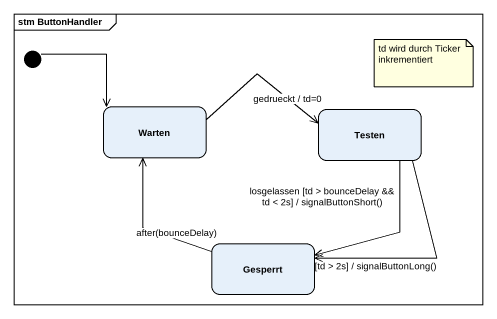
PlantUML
@startuml
mainframe stm ButtonHandler
hide empty description
state Warten
state Testen
state Gesperrt
[*] -right-> Warten
Warten -right-> Testen : gedrueckt / td=0
Testen --> Gesperrt : losgelassen [td > bounceDelay && td < 2s] / signalButtonShort()
Testen --> Gesperrt : [td > 2s] / signalButtonLong()
Gesperrt -up-> Warten : after(bounceDelay)
note as N1
  td wird durch Ticker inkrementiert
end note
@enduml
